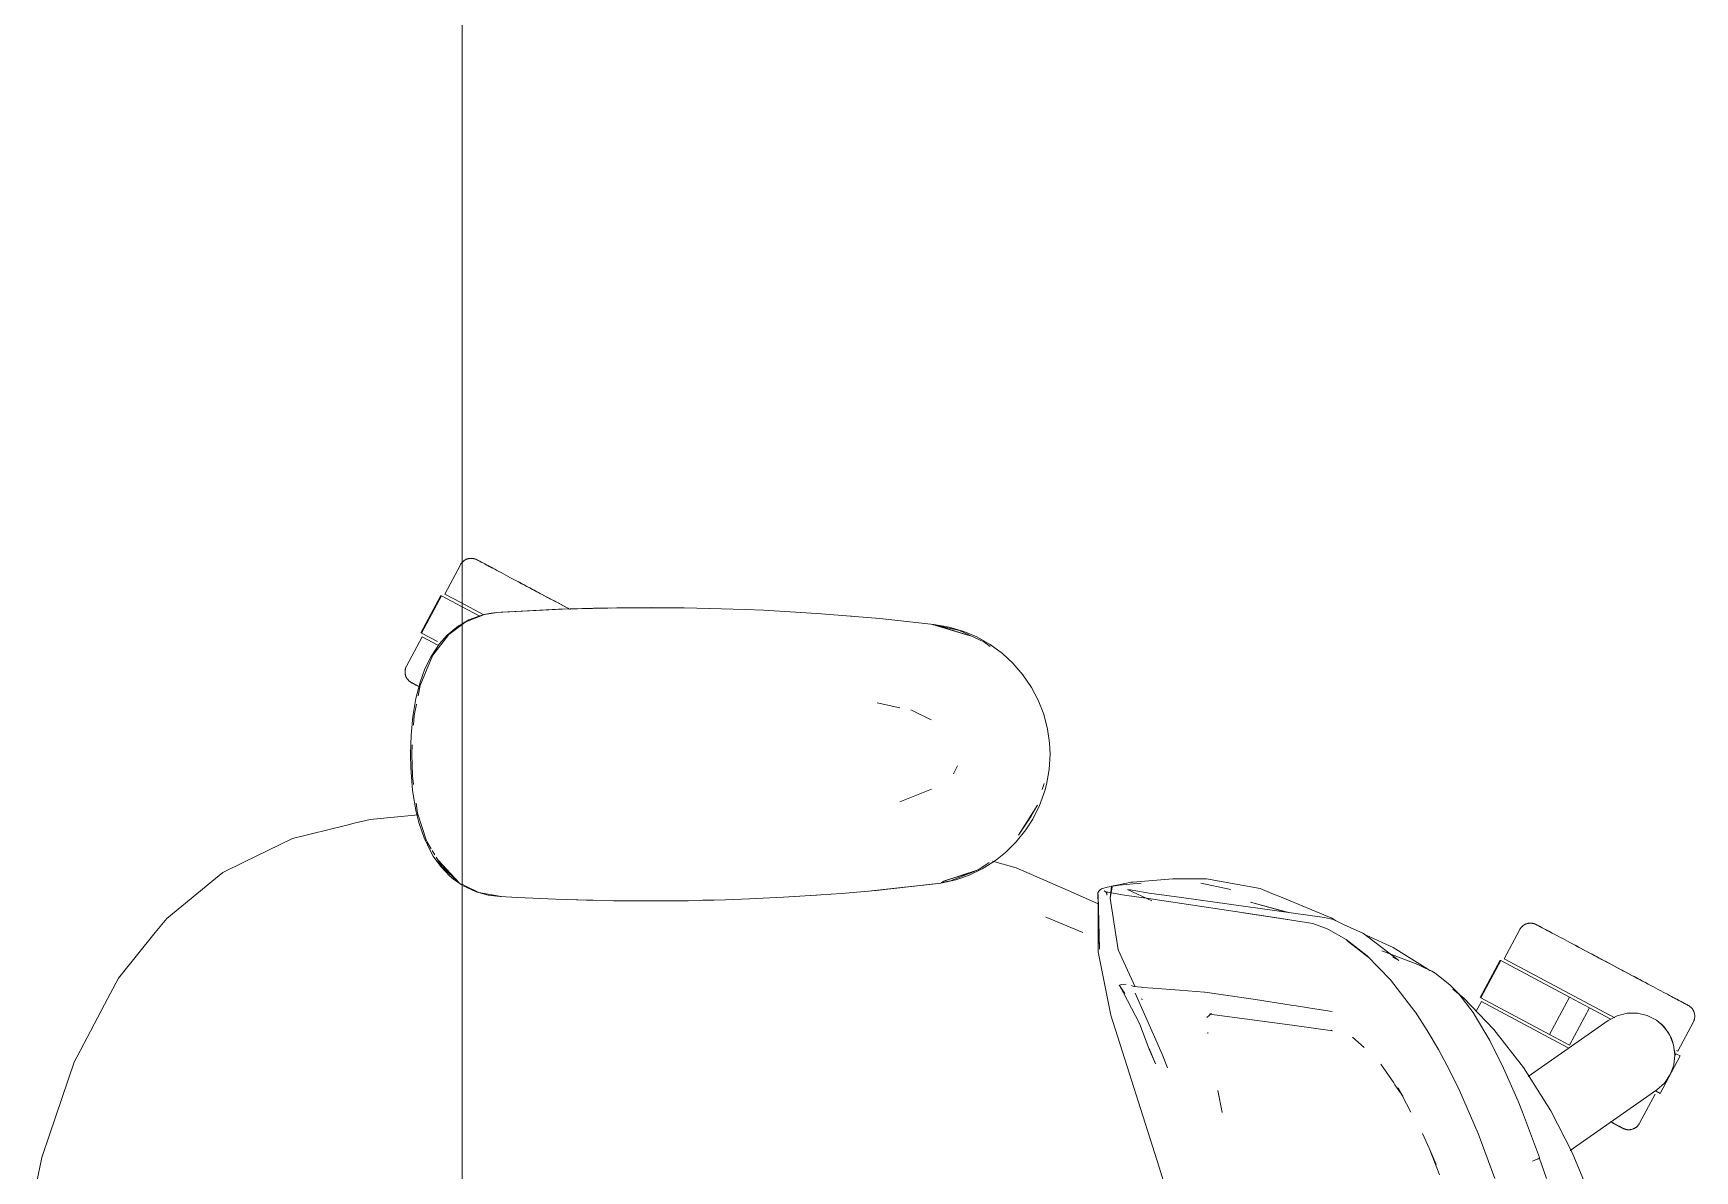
# Model space of a CAD drawing. Header units: millimetres. Extents: x 79795 to 317870, y -36033 to 97293.
# Drawn here: x 187511 to 188060, y 12969 to 13345 of the extents above; entities that cross this region are included whole.
import ezdxf

# ---------------------------------------------------------------- set-up
doc = ezdxf.new("R2010")
doc.units = ezdxf.units.MM
doc.header["$MEASUREMENT"] = 0
doc.layers.add('G-IMPT', color=8, linetype='CONTINUOUS', lineweight=9)
doc.layers.add('I-FURN', color=8, linetype='CONTINUOUS', lineweight=9)

msp = doc.modelspace()

# ---------------------------------------------------------------- linework, layer by layer
at = {"layer": 'G-IMPT'}
for p, q in [((187660.24, 13153.06), (187654.04, 13150.65)), ((187655.07, 13151.32), (187658.71, 13152.71)), ((187660.06, 13153.08), (187658.71, 13152.71)), ((187660.06, 13153.08), (187662.45, 13153.53)), ((187660.24, 13153.06), (187663.77, 13153.6)), ((187664.1, 13153.78), (187662.45, 13153.53)), ((187685.88, 13154.87), (187664.1, 13153.78)), ((187684.68, 13154.83), (187664.1, 13153.78)), ((187664.1, 13153.78), (187665.71, 13153.89)), ((187685.88, 13154.87), (187665.71, 13153.89)), ((187706.07, 13155.33), (187684.68, 13154.83)), ((187696.24, 13155.17), (187684.68, 13154.83)), ((187684.68, 13154.83), (187685.88, 13154.87)), ((187706.07, 13155.33), (187685.88, 13154.87)), ((187696.24, 13155.17), (187715.46, 13155.37)), ((187706.07, 13155.33), (187696.24, 13155.17)), ((187726.26, 13155.29), (187696.24, 13155.17)), ((187704.03, 13155.31), (187701.83, 13155.23)), ((187706.07, 13155.29), (187704.03, 13155.31)), ((187726.26, 13155.29), (187706.07, 13155.33)), ((187726.26, 13155.29), (187715.46, 13155.37)), ((187726.26, 13155.29), (187734.67, 13155.12)), ((187746.43, 13154.73), (187734.67, 13155.12)), ((187741.55, 13154.87), (187739.61, 13154.98)), ((187746.43, 13154.73), (187752.46, 13154.48)), ((187766.6, 13153.67), (187752.46, 13154.48)), ((187771.68, 13153.34), (187766.6, 13153.67)), ((187771.68, 13153.34), (187786.74, 13152.09)), ((187779.87, 13152.69), (187781.54, 13152.52)), ((187651.64, 13149.36), (187647.9, 13146.28)), ((187652.83, 13149.76), (187648.42, 13146.48)), ((187652.83, 13150.04), (187651.64, 13149.36)), ((187655.07, 13151.32), (187652.83, 13150.04)), ((187654.04, 13150.65), (187652.83, 13149.76)), ((187786.74, 13152.09), (187790.87, 13151.75)), ((187790.87, 13151.75), (187808.8, 13149.84)), ((187808.28, 13149.84), (187820.75, 13146.01)), ((187808.28, 13149.84), (187811.6, 13148.92)), ((187808.8, 13149.84), (187813.84, 13148.95)), ((187817.25, 13147.8), (187808.85, 13149.71)), ((187820.75, 13146.01), (187811.6, 13148.92)), ((187818.7, 13147.48), (187813.84, 13148.95)), ((187817.25, 13147.8), (187825.32, 13144.06)), ((187822.94, 13145.67), (187818.7, 13147.48)), ((187642.58, 13139.2), (187645.23, 13143.25)), ((187648.42, 13146.48), (187643.2, 13139.69)), ((187645.23, 13143.25), (187647.9, 13146.28)), ((187822.94, 13145.67), (187827.38, 13143.16)), ((187827.43, 13142.47), (187825.32, 13144.06)), ((187831.47, 13140.16), (187827.38, 13143.16)), ((187642.58, 13139.2), (187640.59, 13135.13)), ((187643.2, 13139.69), (187641.36, 13135.3)), ((187831.47, 13140.16), (187834.9, 13137)), ((187838.23, 13133.16), (187834.9, 13137)), ((187639.01, 13130.79), (187637.58, 13125.31)), ((187639.01, 13130.79), (187640.59, 13135.13)), ((187639.03, 13129.68), (187641.36, 13135.3)), ((187841.06, 13128.99), (187838.23, 13133.16)), ((187636.58, 13119.38), (187637.58, 13125.31)), ((187639.03, 13129.68), (187638.32, 13126.21)), ((187841.06, 13128.99), (187843.25, 13124.83)), ((187636.58, 13119.38), (187636.01, 13113.23)), ((187636.99, 13119.72), (187636.8, 13116.51)), ((187637.76, 13123.47), (187636.99, 13119.72)), ((187790.08, 13123.87), (187797.52, 13122.3)), ((187807.91, 13118.27), (187801.13, 13121.54)), ((187843.25, 13124.83), (187845.08, 13120.12)), ((187846.34, 13115.25), (187845.08, 13120.12)), ((187846.34, 13115.25), (187846.99, 13110.74)), ((187635.83, 13106.89), (187636.01, 13113.23)), ((187636.4, 13110), (187636.21, 13106.89)), ((187847.16, 13106.89), (187846.99, 13110.74)), ((187635.92, 13102.38), (187635.83, 13106.89)), ((187636.44, 13099.73), (187636.21, 13106.89)), ((187816.55, 13103.06), (187815.53, 13100.84)), ((187847.16, 13106.89), (187846.87, 13101.85)), ((187635.92, 13102.38), (187636.5, 13095.07)), ((187636.44, 13099.73), (187636.83, 13096.94)), ((187815.53, 13100.84), (187815.24, 13100.39)), ((187846.87, 13101.85), (187845.99, 13096.9)), ((187637.61, 13088.31), (187636.5, 13095.07)), ((187797.58, 13091.17), (187808.01, 13095.32)), ((187843.71, 13090), (187845.42, 13094.77)), ((187844.62, 13095.21), (187845.24, 13097.24)), ((187845.99, 13096.9), (187845.42, 13094.77)), ((187638.3, 13086.84), (187622.42, 13085.4)), ((187638.59, 13084.38), (187637.61, 13088.31)), ((187637.7, 13090.76), (187638.16, 13087.47)), ((187638.16, 13087.47), (187641.11, 13078.33)), ((187843.06, 13090.1), (187836.74, 13080.15)), ((187843.06, 13090.1), (187840.9, 13086.42)), ((187843.71, 13090), (187841.47, 13085.49)), ((187596.81, 13079.12), (187614.76, 13083.52)), ((187614.76, 13083.52), (187617.13, 13084.1)), ((187622.42, 13085.4), (187617.13, 13084.1)), ((187638.59, 13084.38), (187640.33, 13079.29)), ((187836.01, 13077.97), (187839.2, 13081.94)), ((187840.9, 13086.42), (187836.74, 13080.15)), ((187841.47, 13085.49), (187839.2, 13081.94)), ((187592.45, 13076.97), (187580.98, 13071.33)), ((187592.45, 13076.97), (187596.81, 13079.12)), ((187640.33, 13079.29), (187642.54, 13074.66)), ((187641.19, 13078.07), (187642.66, 13075.62)), ((187836.01, 13077.97), (187832.41, 13074.42)), ((187573.82, 13067.8), (187580.98, 13071.33)), ((187642.54, 13074.66), (187643.34, 13073.28)), ((187642.94, 13075.15), (187643.8, 13073.71)), ((187645.79, 13069.83), (187643.34, 13073.28)), ((187644.27, 13072.93), (187646.16, 13069.77)), ((187644.96, 13071.86), (187646.24, 13070.39)), ((187644.96, 13071.86), (187651.87, 13064.47)), ((187646.38, 13070.24), (187649.45, 13066.7)), ((187823.45, 13068.67), (187827.03, 13071.1)), ((187824.78, 13069.07), (187829.1, 13071.8)), ((187835.94, 13069.35), (187828.12, 13071.61)), ((187832.41, 13074.42), (187829.1, 13071.8)), ((187570.17, 13064.83), (187555.22, 13052.65)), ((187570.17, 13064.83), (187573.82, 13067.8)), ((187648.65, 13066.78), (187645.79, 13069.83)), ((187646.16, 13069.77), (187651.87, 13064.47)), ((187648.65, 13066.78), (187649.97, 13065.65)), ((187651.87, 13064.47), (187649.45, 13066.7)), ((187652.83, 13063.69), (187649.97, 13065.65)), ((187811.1, 13064.27), (187816.06, 13065.43)), ((187811.18, 13064.49), (187814.23, 13065.07)), ((187823.45, 13068.67), (187811.6, 13064.86)), ((187820.75, 13067.77), (187811.6, 13064.86)), ((187814.23, 13065.07), (187822.41, 13068.27)), ((187820.2, 13066.88), (187816.06, 13065.43)), ((187824.78, 13069.07), (187820.2, 13066.88)), ((187823.45, 13068.67), (187820.75, 13067.77)), ((187835.94, 13069.35), (187847.06, 13064.5)), ((187847.06, 13064.5), (187854.89, 13061.08)), ((187869.79, 13063.79), (187874.04, 13064.61)), ((187874.51, 13064.65), (187874.04, 13064.61)), ((187883.83, 13065.45), (187874.51, 13064.65)), ((187883.83, 13065.45), (187887.79, 13065.79)), ((187887.79, 13065.79), (187891.96, 13065.79)), ((187898.92, 13065.77), (187891.96, 13065.79)), ((187898.92, 13065.77), (187916.62, 13062.53)), ((187654.1, 13063.36), (187652.83, 13063.99)), ((187653.19, 13063.44), (187657.52, 13061.46)), ((187654.1, 13063.36), (187658.36, 13061.26)), ((187661.47, 13060.39), (187657.52, 13061.46)), ((187658.36, 13061.26), (187665.71, 13059.89)), ((187665.48, 13059.89), (187661.47, 13060.39)), ((187671.15, 13059.61), (187665.48, 13059.89)), ((187671.15, 13059.61), (187683.71, 13058.99)), ((187687.25, 13058.87), (187683.71, 13058.99)), ((187747.8, 13059.11), (187739.92, 13058.81)), ((187747.8, 13059.11), (187759.11, 13059.65)), ((187767.98, 13060.21), (187759.11, 13059.65)), ((187767.98, 13060.21), (187778.27, 13060.94)), ((187770.02, 13060.34), (187768.12, 13060.25)), ((187770.02, 13060.34), (187771.44, 13060.48)), ((187789.66, 13061.92), (187778.27, 13060.94)), ((187811.1, 13064.27), (187788.15, 13061.82)), ((187788.15, 13061.82), (187808.28, 13063.94)), ((187811.1, 13064.27), (187789.66, 13061.92)), ((187811.1, 13064.27), (187808.28, 13063.94)), ((187854.89, 13061.08), (187863.06, 13057.51)), ((187862.93, 13061.06), (187863.32, 13061.63)), ((187862.93, 13061.06), (187863.12, 13060.2)), ((187863.54, 13042.5), (187862.96, 13060.94)), ((187862.96, 13060.94), (187863.06, 13060.48)), ((187863.54, 13042.5), (187863.06, 13060.48)), ((187863.1, 13041.61), (187863.06, 13060.48)), ((187863.06, 13060.48), (187863.09, 13060.31)), ((187863.12, 13060.2), (187863.09, 13060.31)), ((187863.7, 13062.13), (187863.32, 13061.63)), ((187863.7, 13062.13), (187864.23, 13062.45)), ((187866.1, 13063), (187864.23, 13062.45)), ((187865.59, 13061.41), (187865.08, 13061.8)), ((187866.18, 13061.24), (187865.08, 13061.8)), ((187866.18, 13061.24), (187865.56, 13061.41)), ((187865.56, 13061.41), (187871.83, 13060.3)), ((187865.91, 13060.87), (187865.59, 13061.41)), ((187865.91, 13060.87), (187865.99, 13060.37)), ((187869.37, 13063.54), (187866.1, 13063)), ((187867.7, 13062.94), (187867.01, 13059.36)), ((187869.73, 13042.31), (187867.01, 13059.36)), ((187867.08, 13059.4), (187867.46, 13063.35)), ((187867.7, 13062.94), (187867.08, 13059.4)), ((187869.79, 13063.79), (187867.46, 13063.35)), ((187869.37, 13063.54), (187869.99, 13063.61)), ((187874.68, 13064.13), (187869.99, 13063.61)), ((187879.68, 13059.19), (187871.83, 13060.3)), ((187880.79, 13058.42), (187872.8, 13062.21)), ((187872.8, 13062.21), (187873.66, 13062.07)), ((187873.66, 13062.07), (187878.69, 13061.24)), ((187874.68, 13064.13), (187877.27, 13064.34)), ((187878.69, 13061.24), (187879.98, 13061.02)), ((187910.56, 13054.64), (187879.68, 13059.19)), ((187890.65, 13059.58), (187879.98, 13061.02)), ((187890.65, 13059.58), (187937.86, 13052.91)), ((187897.06, 13064.36), (187906.37, 13062.31)), ((187906.37, 13062.31), (187906.94, 13062.16)), ((187916.62, 13062.53), (187920.48, 13060.93)), ((187923.85, 13059.54), (187920.48, 13060.93)), ((187940.3, 13052.75), (187923.85, 13059.54)), ((187702.92, 13058.49), (187687.25, 13058.87)), ((187690.65, 13058.81), (187693.98, 13058.67)), ((187696.2, 13058.67), (187693.98, 13058.67)), ((187702.92, 13058.49), (187707.43, 13058.44)), ((187707.43, 13058.44), (187722.15, 13058.45)), ((187727.62, 13058.52), (187722.15, 13058.45)), ((187727.62, 13058.52), (187739.92, 13058.81)), ((187734.39, 13058.65), (187732.32, 13058.65)), ((187736.05, 13058.73), (187734.39, 13058.65)), ((187910.56, 13054.64), (187925.75, 13052.31)), ((187911.16, 13054.54), (187926.32, 13052.24)), ((187911.16, 13054.54), (187925.75, 13052.31)), ((187913.44, 13058.03), (187925.33, 13054.68)), ((187913.44, 13058.03), (187926.39, 13054.53)), ((187539.25, 13032.86), (187551.46, 13047.99)), ((187555.22, 13052.65), (187551.46, 13047.99)), ((187845.83, 13053.07), (187846.1, 13052.97)), ((187857.96, 13048.04), (187846.1, 13052.97)), ((187933.99, 13050.94), (187926.32, 13052.24)), ((187938.78, 13049.19), (187933.99, 13050.94)), ((187937.86, 13052.91), (187940.85, 13052.26)), ((187938.78, 13049.19), (187939.21, 13048.98)), ((187945.04, 13045.69), (187939.21, 13048.98)), ((187941.47, 13051.98), (187940.3, 13052.75)), ((187944.22, 13050.69), (187940.85, 13052.26)), ((187950.79, 13047.63), (187944.22, 13050.69)), ((187952.01, 13040.27), (187945.04, 13045.69)), ((187945.27, 13045.36), (187952.22, 13039.97)), ((187945.27, 13045.36), (187948.64, 13042.77)), ((187952.22, 13039.97), (187948.64, 13042.77)), ((187962.45, 13038.71), (187950.79, 13047.63)), ((187960.56, 13043), (187951.93, 13046.98)), ((187972, 13035.88), (187960.56, 13043)), ((187867.29, 13020.66), (187863.1, 13041.61)), ((187869.73, 13042.31), (187875.31, 13030.02)), ((187952.01, 13040.27), (187959.74, 13032.37)), ((187956.79, 13041.95), (187968.7, 13037.44)), ((187962.45, 13038.71), (187960.49, 13039.83)), ((187970.92, 13036.36), (187968.7, 13037.44)), ((187539.25, 13032.86), (187536.54, 13027.73)), ((187959.74, 13032.37), (187967.76, 13021.93)), ((187973.36, 13035.19), (187970.92, 13036.36)), ((187972, 13035.88), (187972.77, 13035.38)), ((187973.36, 13035.19), (187974.5, 13034.57)), ((187974.5, 13034.57), (187979.36, 13030.71)), ((187535.81, 13026.35), (187525.52, 13006.84)), ((187535.81, 13026.35), (187536.54, 13027.73)), ((187870.09, 13030.5), (187870.06, 13030.34)), ((187870.12, 13030.63), (187870.09, 13030.5)), ((187870.09, 13030.5), (187871.93, 13027.8)), ((187870.09, 13030.5), (187871.44, 13028.05)), ((187870.81, 13030.78), (187870.12, 13030.63)), ((187872.33, 13030.95), (187870.81, 13030.78)), ((187876.72, 13017.94), (187871.44, 13028.05)), ((187874.07, 13030.47), (187874.84, 13030.19)), ((187874.91, 13030.17), (187874.84, 13030.19)), ((187877.37, 13029.89), (187874.91, 13030.17)), ((187884.27, 13007.83), (187875.35, 13027.99)), ((187877.72, 13025.82), (187877.29, 13026.09)), ((187877.37, 13029.89), (187877.74, 13029.84)), ((187881.15, 13029.59), (187877.74, 13029.84)), ((187881.15, 13029.59), (187889.99, 13028.96)), ((187898.23, 13028.34), (187889.99, 13028.96)), ((187898.31, 13028.33), (187898.23, 13028.34)), ((187898.31, 13028.33), (187913.53, 13026.12)), ((187913.53, 13026.12), (187915.08, 13025.87)), ((187982.26, 13027.69), (187979.36, 13030.71)), ((187980.25, 13029.27), (187983.93, 13026.27)), ((187982.26, 13027.69), (187986.97, 13021.56)), ((187983.93, 13026.27), (187993.88, 13015.97)), ((187883.28, 12970.42), (187867.29, 13020.66)), ((187898.97, 13019.95), (187900.54, 13021.19)), ((187899.83, 13021.07), (187900.09, 13021.11)), ((187927.16, 13017.33), (187899.83, 13021.07)), ((187900.32, 13021.15), (187900.09, 13021.11)), ((187915.08, 13025.87), (187926.85, 13024.01)), ((187928.51, 13023.74), (187926.85, 13024.01)), ((187935.35, 13022.68), (187928.51, 13023.74)), ((187935.35, 13022.68), (187940.42, 13021.94)), ((187967.76, 13021.93), (187967.93, 13021.68)), ((187971.81, 13015.58), (187967.93, 13021.68)), ((187986.97, 13021.56), (187987.83, 13020.27)), ((187876.72, 13017.94), (187879.97, 13009.47)), ((187927.16, 13017.33), (187940.52, 13015.55)), ((187940.52, 13015.55), (187940.04, 13015.69)), ((187971.81, 13015.58), (187975.58, 13009.35)), ((187992.57, 13012.27), (187987.83, 13020.27)), ((188003.69, 13003.37), (187993.88, 13015.97)), ((187881.99, 13004.57), (187879.97, 13009.68)), ((187879.97, 13009.68), (187881.37, 13006.14)), ((187899.33, 13015), (187899.37, 13014.65)), ((187951.01, 13010.05), (187947.11, 13013.39)), ((187996.87, 13003.66), (187992.57, 13012.27)), ((187997.09, 13003.22), (187992.57, 13012.27)), ((187992.57, 13012.27), (187992.87, 13011.67)), ((187997.09, 13003.22), (187992.87, 13011.67)), ((187516.49, 12981.1), (187524.64, 13005.18)), ((187525.52, 13006.84), (187524.64, 13005.18)), ((187879.97, 13009.47), (187881.99, 13004.57)), ((187886.01, 13003.25), (187884.27, 13007.83)), ((187957.29, 13003.42), (187956.54, 13004.52)), ((187979.15, 13002.56), (187975.58, 13009.35)), ((187960.78, 12998.28), (187957.29, 13003.42)), ((187979.15, 13002.56), (187982.54, 12995.83)), ((187996.87, 13003.66), (187997.09, 13003.22)), ((187997.09, 13003.22), (188001.87, 12992.26)), ((188003.69, 13003.37), (188012.66, 12989.08)), ((187904.01, 12988.53), (187902.59, 12995.78)), ((187961.18, 12997.71), (187960.78, 12998.28)), ((187963.73, 12993.95), (187961.18, 12997.71)), ((187963.73, 12993.95), (187962.23, 12996.72)), ((187966.42, 12988.62), (187962.23, 12996.72)), ((187988.72, 12981.61), (187982.54, 12995.83)), ((188001.87, 12992.26), (188003.35, 12988.58)), ((188003.35, 12988.58), (188008.92, 12973.62)), ((188012.66, 12989.08), (188019.76, 12975.3)), ((187516.49, 12981.1), (187513.98, 12973.66)), ((187970.29, 12981.58), (187972.48, 12976.73)), ((187972.48, 12976.73), (187974.79, 12971.28)), ((187972.48, 12976.73), (187975.21, 12969.65)), ((187988.72, 12981.61), (187994.18, 12966.73)), ((187511.11, 12959.84), (187513.98, 12973.66)), ((188007.65, 12972.83), (188006.59, 12972.41)), ((188006.59, 12972.41), (188007.19, 12972.63)), ((188007.65, 12972.83), (188007.19, 12972.63)), ((188007.65, 12972.83), (188008.48, 12973.22)), ((188007.65, 12972.83), (188008.3, 12973.11)), ((188008.3, 12973.11), (188008.48, 12973.22)), ((188008.88, 12973.48), (188008.48, 12973.22)), ((188008.48, 12973.22), (188008.87, 12973.44)), ((188008.88, 12973.48), (188008.87, 12973.44)), ((188008.92, 12973.62), (188008.88, 12973.48)), ((188008.88, 12973.48), (188008.88, 12973.62)), ((188008.88, 12973.62), (188011.29, 12966.68)), ((188027.27, 12957.33), (188019.76, 12975.3)), ((187883.28, 12970.42), (187892.47, 12940.44)), ((187975.87, 12967.92), (187975.21, 12969.65))]:
    msp.add_line(p, q, dxfattribs=at)
at = {"layer": 'I-FURN'}
for p, q in [((187652.83, 12069.09), (187652.83, 13469.09)), ((187652.83, 13469.09), (187652.83, 12069.09)), ((187652.27, 13169.52), (187647.12, 13159.84)), ((187652.27, 13169.52), (187652.35, 13169.66)), ((187652.35, 13169.66), (187652.43, 13169.8)), ((187652.43, 13169.8), (187652.52, 13169.93)), ((187652.52, 13169.93), (187652.62, 13170.06)), ((187652.62, 13170.06), (187652.72, 13170.19)), ((187652.72, 13170.19), (187652.82, 13170.31)), ((187652.82, 13170.31), (187652.93, 13170.43)), ((187652.93, 13170.43), (187653.05, 13170.55)), ((187653.05, 13170.55), (187653.16, 13170.65)), ((187653.16, 13170.65), (187653.29, 13170.76)), ((187653.29, 13170.76), (187653.42, 13170.86)), ((187653.42, 13170.86), (187653.55, 13170.95)), ((187653.55, 13170.95), (187653.68, 13171.04)), ((187653.68, 13171.04), (187653.82, 13171.12)), ((187653.82, 13171.12), (187653.96, 13171.2)), ((187653.96, 13171.2), (187654.1, 13171.27)), ((187654.1, 13171.27), (187654.25, 13171.34)), ((187654.25, 13171.34), (187654.4, 13171.4)), ((187654.4, 13171.4), (187654.55, 13171.45)), ((187654.55, 13171.45), (187654.71, 13171.5)), ((187654.71, 13171.5), (187654.86, 13171.54)), ((187654.86, 13171.54), (187655.02, 13171.58)), ((187655.02, 13171.58), (187655.18, 13171.61)), ((187655.18, 13171.61), (187655.34, 13171.63)), ((187655.34, 13171.63), (187655.5, 13171.65)), ((187655.5, 13171.65), (187655.66, 13171.66)), ((187655.66, 13171.66), (187655.82, 13171.66)), ((187655.82, 13171.66), (187655.98, 13171.66)), ((187655.98, 13171.66), (187656.14, 13171.65)), ((187656.14, 13171.65), (187656.3, 13171.63)), ((187656.3, 13171.63), (187656.46, 13171.61)), ((187656.46, 13171.61), (187656.62, 13171.58)), ((187656.62, 13171.58), (187656.78, 13171.55)), ((187656.78, 13171.55), (187656.93, 13171.51)), ((187656.93, 13171.51), (187657.09, 13171.46)), ((187657.09, 13171.46), (187657.24, 13171.4)), ((187657.24, 13171.4), (187657.39, 13171.35)), ((187657.39, 13171.35), (187657.54, 13171.28)), ((187657.54, 13171.28), (187657.68, 13171.21)), ((187657.68, 13171.21), (187657.72, 13171.19)), ((187657.72, 13171.19), (187657.74, 13171.18)), ((187657.73, 13171.19), (187657.72, 13171.19)), ((187657.77, 13171.16), (187657.73, 13171.19)), ((187657.74, 13171.18), (187657.8, 13171.15)), ((187657.85, 13171.12), (187657.77, 13171.16)), ((187657.8, 13171.15), (187657.9, 13171.09)), ((187657.97, 13171.05), (187657.85, 13171.12)), ((187657.9, 13171.09), (187658.04, 13171.02)), ((187658.13, 13170.97), (187657.97, 13171.05)), ((187658.04, 13171.02), (187658.22, 13170.92)), ((187658.34, 13170.86), (187658.13, 13170.97)), ((187658.22, 13170.92), (187658.44, 13170.81)), ((187658.58, 13170.73), (187658.34, 13170.86)), ((187658.44, 13170.81), (187658.7, 13170.67)), ((187658.86, 13170.59), (187658.58, 13170.73)), ((187658.7, 13170.67), (187659, 13170.51)), ((187659.17, 13170.42), (187658.86, 13170.59)), ((187659, 13170.51), (187659.33, 13170.33)), ((187659.53, 13170.23), (187659.17, 13170.42)), ((187659.33, 13170.33), (187659.71, 13170.13)), ((187659.92, 13170.02), (187659.53, 13170.23)), ((187659.71, 13170.13), (187660.12, 13169.92)), ((187660.35, 13169.79), (187659.92, 13170.02)), ((187660.12, 13169.92), (187660.56, 13169.68)), ((187660.82, 13169.54), (187660.35, 13169.79)), ((187660.56, 13169.68), (187661.04, 13169.42)), ((187661.32, 13169.28), (187660.82, 13169.54)), ((187661.04, 13169.42), (187661.56, 13169.15)), ((187661.85, 13168.99), (187661.32, 13169.28)), ((187661.56, 13169.15), (187662.11, 13168.85)), ((187662.42, 13168.69), (187661.85, 13168.99)), ((187662.11, 13168.85), (187662.7, 13168.54)), ((187663.02, 13168.37), (187662.42, 13168.69)), ((187663.66, 13168.03), (187663.02, 13168.37)), ((187664.32, 13167.68), (187663.66, 13168.03)), ((187665.02, 13167.31), (187664.32, 13167.68)), ((187665.74, 13166.93), (187665.02, 13167.31)), ((187666.49, 13166.53), (187665.74, 13166.93)), ((187667.26, 13166.11), (187666.49, 13166.53)), ((187668.06, 13165.69), (187667.26, 13166.11)), ((187668.89, 13165.25), (187668.06, 13165.69)), ((187668.44, 13165.49), (187669.28, 13165.04)), ((187669.74, 13164.8), (187668.89, 13165.25)), ((187669.28, 13165.04), (187670.13, 13164.59)), ((187670.6, 13164.34), (187669.74, 13164.8)), ((187670.13, 13164.59), (187671.01, 13164.12)), ((187671.49, 13163.87), (187670.6, 13164.34)), ((187671.01, 13164.12), (187671.91, 13163.65)), ((187672.4, 13163.38), (187671.49, 13163.87)), ((187671.91, 13163.65), (187672.82, 13163.16)), ((187673.32, 13162.89), (187672.4, 13163.38)), ((187645.83, 13159.39), (187639.25, 13147.03)), ((187639.42, 13146.94), (187646, 13159.3)), ((187646, 13159.3), (187652.69, 13155.74)), ((187652.41, 13157.03), (187647.12, 13159.84)), ((187672.82, 13163.16), (187673.75, 13162.67)), ((187674.26, 13162.4), (187673.32, 13162.89)), ((187673.75, 13162.67), (187674.69, 13162.16)), ((187675.21, 13161.89), (187674.26, 13162.4)), ((187674.69, 13162.16), (187675.65, 13161.65)), ((187676.17, 13161.38), (187675.21, 13161.89)), ((187675.65, 13161.65), (187676.62, 13161.14)), ((187677.15, 13160.86), (187676.17, 13161.38)), ((187676.62, 13161.14), (187677.6, 13160.62)), ((187678.13, 13160.34), (187677.15, 13160.86)), ((187677.6, 13160.62), (187678.59, 13160.09)), ((187679.12, 13159.81), (187678.13, 13160.34)), ((187678.59, 13160.09), (187679.58, 13159.57)), ((187680.12, 13159.28), (187679.12, 13159.81)), ((187679.58, 13159.57), (187680.58, 13159.03)), ((187681.12, 13158.75), (187680.12, 13159.28)), ((187680.58, 13159.03), (187681.58, 13158.5)), ((187682.12, 13158.21), (187681.12, 13158.75)), ((187681.58, 13158.5), (187682.59, 13157.97)), ((187683.13, 13157.68), (187682.12, 13158.21)), ((187682.59, 13157.97), (187683.59, 13157.43)), ((187659.79, 13153.1), (187652.41, 13157.03)), ((187652.69, 13155.74), (187658.5, 13152.65)), ((187684.13, 13157.14), (187683.13, 13157.68)), ((187683.59, 13157.43), (187684.6, 13156.9)), ((187685.14, 13156.61), (187684.13, 13157.14)), ((187684.6, 13156.9), (187685.6, 13156.37)), ((187686.14, 13156.08), (187685.14, 13156.61)), ((187685.6, 13156.37), (187686.59, 13155.84)), ((187687.13, 13155.55), (187686.14, 13156.08)), ((187686.59, 13155.84), (187687.59, 13155.31)), ((187688.12, 13155.03), (187687.13, 13155.55)), ((187687.59, 13155.31), (187688.57, 13154.79)), ((187644.72, 13144.13), (187639.42, 13146.94)), ((187639.61, 13145.71), (187634.46, 13136.02)), ((187644.8, 13142.95), (187639.61, 13145.71)), ((187634.37, 13135.84), (187634.44, 13135.98)), ((187634.44, 13135.98), (187634.46, 13136.02)), ((187633.99, 13134.28), (187634, 13134.44)), ((187633.99, 13134.12), (187633.99, 13134.28)), ((187633.99, 13133.96), (187633.99, 13134.12)), ((187634, 13133.8), (187633.99, 13133.96)), ((187634, 13134.44), (187634.01, 13134.61)), ((187634.02, 13133.64), (187634, 13133.8)), ((187634.01, 13134.61), (187634.04, 13134.77)), ((187634.04, 13133.48), (187634.02, 13133.64)), ((187634.04, 13134.77), (187634.07, 13134.92)), ((187634.07, 13133.32), (187634.04, 13133.48)), ((187634.07, 13134.92), (187634.1, 13135.08)), ((187634.1, 13133.17), (187634.07, 13133.32)), ((187634.1, 13135.08), (187634.14, 13135.24)), ((187634.15, 13133.01), (187634.1, 13133.17)), ((187634.14, 13135.24), (187634.19, 13135.39)), ((187634.19, 13132.86), (187634.15, 13133.01)), ((187634.19, 13135.39), (187634.24, 13135.54)), ((187634.25, 13132.7), (187634.19, 13132.86)), ((187634.24, 13135.54), (187634.3, 13135.69)), ((187634.31, 13132.55), (187634.25, 13132.7)), ((187634.3, 13135.69), (187634.37, 13135.84)), ((187634.37, 13132.41), (187634.31, 13132.55)), ((187634.45, 13132.26), (187634.37, 13132.41)), ((187634.52, 13132.12), (187634.45, 13132.26)), ((187634.61, 13131.98), (187634.52, 13132.12)), ((187634.7, 13131.85), (187634.61, 13131.98)), ((187634.79, 13131.72), (187634.7, 13131.85)), ((187634.89, 13131.59), (187634.79, 13131.72)), ((187634.99, 13131.47), (187634.89, 13131.59)), ((187635.1, 13131.35), (187634.99, 13131.47)), ((187635.22, 13131.23), (187635.1, 13131.35)), ((187635.33, 13131.12), (187635.22, 13131.23)), ((187635.46, 13131.02), (187635.33, 13131.12)), ((187635.58, 13130.92), (187635.46, 13131.02)), ((187635.71, 13130.82), (187635.58, 13130.92)), ((187635.85, 13130.74), (187635.71, 13130.82)), ((187635.98, 13130.65), (187635.85, 13130.74)), ((187636.13, 13130.57), (187635.98, 13130.65)), ((187636.17, 13130.55), (187636.13, 13130.57)), ((187636.13, 13130.57), (187636.13, 13130.57)), ((187636.13, 13130.57), (187636.15, 13130.56)), ((187636.15, 13130.56), (187636.21, 13130.53)), ((187636.25, 13130.5), (187636.17, 13130.55)), ((187636.21, 13130.53), (187636.31, 13130.48)), ((187636.38, 13130.44), (187636.25, 13130.5)), ((187636.31, 13130.48), (187636.45, 13130.4)), ((187636.54, 13130.35), (187636.38, 13130.44)), ((187636.45, 13130.4), (187636.63, 13130.31)), ((187636.74, 13130.25), (187636.54, 13130.35)), ((187636.63, 13130.31), (187636.85, 13130.19)), ((187636.98, 13130.12), (187636.74, 13130.25)), ((187636.85, 13130.19), (187637.1, 13130.05)), ((187637.26, 13129.97), (187636.98, 13130.12)), ((187637.1, 13130.05), (187637.4, 13129.89)), ((187637.58, 13129.8), (187637.26, 13129.97)), ((187637.4, 13129.89), (187637.74, 13129.72)), ((187637.93, 13129.61), (187637.58, 13129.8)), ((187637.74, 13129.72), (187638.11, 13129.52)), ((187638.33, 13129.4), (187637.93, 13129.61)), ((187638.11, 13129.52), (187638.52, 13129.3)), ((187638.76, 13129.17), (187638.33, 13129.4)), ((188002.4, 13048.96), (187997.25, 13039.28)), ((188002.4, 13048.96), (188002.48, 13049.1)), ((188002.48, 13049.1), (188002.56, 13049.24)), ((188002.56, 13049.24), (188002.65, 13049.37)), ((188002.65, 13049.37), (188002.75, 13049.51)), ((188002.75, 13049.51), (188002.85, 13049.63)), ((188002.85, 13049.63), (188002.95, 13049.75)), ((188002.95, 13049.75), (188003.06, 13049.87)), ((188003.06, 13049.87), (188003.18, 13049.99)), ((188003.18, 13049.99), (188003.29, 13050.09)), ((188003.29, 13050.09), (188003.42, 13050.2)), ((188003.42, 13050.2), (188003.55, 13050.3)), ((188003.55, 13050.3), (188003.68, 13050.39)), ((188003.68, 13050.39), (188003.81, 13050.48)), ((188003.81, 13050.48), (188003.95, 13050.56)), ((188003.95, 13050.56), (188004.09, 13050.64)), ((188004.09, 13050.64), (188004.23, 13050.71)), ((188004.23, 13050.71), (188004.38, 13050.78)), ((188004.38, 13050.78), (188004.53, 13050.84)), ((188004.53, 13050.84), (188004.68, 13050.89)), ((188004.68, 13050.89), (188004.84, 13050.94)), ((188004.84, 13050.94), (188004.99, 13050.98)), ((188004.99, 13050.98), (188005.15, 13051.02)), ((188005.15, 13051.02), (188005.31, 13051.05)), ((188005.31, 13051.05), (188005.47, 13051.07)), ((188005.47, 13051.07), (188005.63, 13051.09)), ((188005.63, 13051.09), (188005.79, 13051.1)), ((188005.79, 13051.1), (188005.95, 13051.1)), ((188005.95, 13051.1), (188006.11, 13051.1)), ((188006.11, 13051.1), (188006.27, 13051.09)), ((188006.27, 13051.09), (188006.43, 13051.07)), ((188006.43, 13051.07), (188006.59, 13051.05)), ((188006.59, 13051.05), (188006.75, 13051.02)), ((188006.75, 13051.02), (188006.91, 13050.99)), ((188006.91, 13050.99), (188007.06, 13050.95)), ((188007.06, 13050.95), (188007.22, 13050.9)), ((188007.22, 13050.9), (188007.37, 13050.85)), ((188007.37, 13050.85), (188007.52, 13050.79)), ((188007.52, 13050.79), (188007.67, 13050.72)), ((188007.67, 13050.72), (188007.81, 13050.65)), ((188007.81, 13050.65), (188007.85, 13050.63)), ((188007.85, 13050.63), (188007.87, 13050.62)), ((188007.86, 13050.63), (188007.85, 13050.63)), ((188007.9, 13050.6), (188007.86, 13050.63)), ((188007.87, 13050.62), (188007.93, 13050.59)), ((188007.98, 13050.56), (188007.9, 13050.6)), ((188007.93, 13050.59), (188008.03, 13050.53)), ((188008.1, 13050.5), (188007.98, 13050.56)), ((188008.03, 13050.53), (188008.17, 13050.46)), ((188008.26, 13050.41), (188008.1, 13050.5)), ((188008.17, 13050.46), (188008.35, 13050.36)), ((188008.47, 13050.3), (188008.26, 13050.41)), ((188008.35, 13050.36), (188008.57, 13050.25)), ((188008.71, 13050.17), (188008.47, 13050.3)), ((188008.57, 13050.25), (188008.83, 13050.11)), ((188008.99, 13050.03), (188008.71, 13050.17)), ((188008.83, 13050.11), (188009.13, 13049.95)), ((188009.3, 13049.86), (188008.99, 13050.03)), ((188009.13, 13049.95), (188009.46, 13049.77)), ((188009.66, 13049.67), (188009.3, 13049.86)), ((188009.46, 13049.77), (188009.84, 13049.57)), ((188010.05, 13049.46), (188009.66, 13049.67)), ((188009.84, 13049.57), (188010.25, 13049.36)), ((188010.48, 13049.23), (188010.05, 13049.46)), ((188010.25, 13049.36), (188010.69, 13049.12)), ((188010.95, 13048.98), (188010.48, 13049.23)), ((188010.69, 13049.12), (188011.17, 13048.86)), ((188011.45, 13048.72), (188010.95, 13048.98)), ((188011.17, 13048.86), (188011.69, 13048.59)), ((188011.98, 13048.43), (188011.45, 13048.72)), ((188011.69, 13048.59), (188012.24, 13048.29)), ((188012.55, 13048.13), (188011.98, 13048.43)), ((188012.24, 13048.29), (188012.83, 13047.98)), ((188013.15, 13047.81), (188012.55, 13048.13)), ((188013.79, 13047.47), (188013.15, 13047.81)), ((188014.45, 13047.12), (188013.79, 13047.47)), ((188015.15, 13046.75), (188014.45, 13047.12)), ((188015.87, 13046.37), (188015.15, 13046.75)), ((188016.62, 13045.97), (188015.87, 13046.37)), ((188017.39, 13045.55), (188016.62, 13045.97)), ((188018.19, 13045.13), (188017.39, 13045.55)), ((188019.02, 13044.69), (188018.19, 13045.13)), ((188018.57, 13044.93), (188019.41, 13044.48)), ((188019.87, 13044.24), (188019.02, 13044.69)), ((188019.41, 13044.48), (188020.26, 13044.03)), ((188020.73, 13043.78), (188019.87, 13044.24)), ((188020.26, 13044.03), (188021.14, 13043.56)), ((188021.62, 13043.31), (188020.73, 13043.78)), ((188021.14, 13043.56), (188022.04, 13043.09)), ((188022.53, 13042.83), (188021.62, 13043.31)), ((188022.04, 13043.09), (188022.95, 13042.6)), ((188023.45, 13042.33), (188022.53, 13042.83)), ((188022.95, 13042.6), (188023.88, 13042.11)), ((187995.96, 13038.83), (187989.38, 13026.47)), ((187989.55, 13026.38), (187996.13, 13038.74)), ((187996.13, 13038.74), (188018.84, 13026.67)), ((188033.86, 13019.81), (187997.25, 13039.28)), ((188024.39, 13041.84), (188023.45, 13042.33)), ((188023.88, 13042.11), (188024.82, 13041.6)), ((188025.34, 13041.33), (188024.39, 13041.84)), ((188024.82, 13041.6), (188025.78, 13041.1)), ((188026.3, 13040.82), (188025.34, 13041.33)), ((188025.78, 13041.1), (188026.75, 13040.58)), ((188027.28, 13040.3), (188026.3, 13040.82)), ((188026.75, 13040.58), (188027.73, 13040.06)), ((188028.26, 13039.78), (188027.28, 13040.3)), ((188027.73, 13040.06), (188028.72, 13039.53)), ((188029.25, 13039.25), (188028.26, 13039.78)), ((188028.72, 13039.53), (188029.71, 13039.01)), ((188030.25, 13038.72), (188029.25, 13039.25)), ((188029.71, 13039.01), (188030.71, 13038.48)), ((188031.25, 13038.19), (188030.25, 13038.72)), ((188030.71, 13038.48), (188031.71, 13037.94)), ((188032.25, 13037.65), (188031.25, 13038.19)), ((188031.71, 13037.94), (188032.72, 13037.41)), ((188033.26, 13037.12), (188032.25, 13037.65)), ((188032.72, 13037.41), (188033.72, 13036.87)), ((188034.26, 13036.58), (188033.26, 13037.12)), ((188033.72, 13036.87), (188034.73, 13036.34)), ((188035.27, 13036.05), (188034.26, 13036.58)), ((188034.73, 13036.34), (188035.73, 13035.81)), ((188036.27, 13035.52), (188035.27, 13036.05)), ((188035.73, 13035.81), (188036.72, 13035.28)), ((188037.26, 13034.99), (188036.27, 13035.52)), ((188036.72, 13035.28), (188037.72, 13034.75)), ((188038.25, 13034.47), (188037.26, 13034.99)), ((188037.72, 13034.75), (188038.7, 13034.23)), ((188039.23, 13033.95), (188038.25, 13034.47)), ((188038.7, 13034.23), (188039.67, 13033.71)), ((188040.2, 13033.43), (188039.23, 13033.95)), ((188039.67, 13033.71), (188040.64, 13033.2)), ((188041.15, 13032.92), (188040.2, 13033.43)), ((188040.64, 13033.2), (188041.59, 13032.69)), ((188042.1, 13032.42), (188041.15, 13032.92)), ((188041.59, 13032.69), (188042.53, 13032.19)), ((188043.03, 13031.93), (188042.1, 13032.42)), ((188042.53, 13032.19), (188043.45, 13031.7)), ((188043.94, 13031.44), (188043.03, 13031.93)), ((188043.45, 13031.7), (188044.35, 13031.22)), ((188012.26, 13014.31), (187989.55, 13026.38)), ((188012.26, 13014.31), (188018.84, 13026.67)), ((188018.84, 13026.67), (188025.48, 13023.14)), ((188044.84, 13030.96), (188043.94, 13031.44)), ((188045.71, 13030.5), (188044.84, 13030.96)), ((188046.57, 13030.04), (188045.71, 13030.5)), ((188047.4, 13029.6), (188046.57, 13030.04)), ((188048.22, 13029.17), (188047.4, 13029.6)), ((188049, 13028.75), (188048.22, 13029.17)), ((188049.77, 13028.34), (188049, 13028.75)), ((188050.5, 13027.95), (188049.77, 13028.34)), ((188051.21, 13027.58), (188050.5, 13027.95)), ((188051.89, 13027.21), (188051.21, 13027.58)), ((188052.53, 13026.87), (188051.89, 13027.21)), ((188053.15, 13026.54), (188052.53, 13026.87)), ((188053.73, 13026.23), (188053.15, 13026.54)), ((188053.42, 13026.4), (188053.99, 13026.1)), ((188054.29, 13025.94), (188053.73, 13026.23)), ((188053.99, 13026.1), (188054.53, 13025.81)), ((187989.74, 13025.15), (187988.06, 13021.99)), ((188018.43, 13009.89), (187989.74, 13025.15)), ((188018.9, 13010.77), (188025.48, 13023.14)), ((188025.48, 13023.14), (188032.54, 13019.38)), ((188034.65, 13020.51), (188037.92, 13021.34)), ((188037.92, 13021.34), (188041.29, 13021.36)), ((188041.29, 13021.36), (188044.57, 13020.58)), ((188044.57, 13020.58), (188047.57, 13019.03)), ((188054.8, 13025.66), (188054.29, 13025.94)), ((188054.53, 13025.81), (188055.03, 13025.54)), ((188055.28, 13025.41), (188054.8, 13025.66)), ((188055.03, 13025.54), (188055.49, 13025.3)), ((188055.73, 13025.17), (188055.28, 13025.41)), ((188055.49, 13025.3), (188055.92, 13025.07)), ((188056.14, 13024.95), (188055.73, 13025.17)), ((188055.92, 13025.07), (188056.32, 13024.86)), ((188056.51, 13024.75), (188056.14, 13024.95)), ((188056.32, 13024.86), (188056.67, 13024.67)), ((188056.85, 13024.58), (188056.51, 13024.75)), ((188056.67, 13024.67), (188056.99, 13024.5)), ((188057.15, 13024.42), (188056.85, 13024.58)), ((188056.99, 13024.5), (188057.27, 13024.35)), ((188057.4, 13024.28), (188057.15, 13024.42)), ((188057.27, 13024.35), (188057.51, 13024.22)), ((188057.62, 13024.16), (188057.4, 13024.28)), ((188057.51, 13024.22), (188057.71, 13024.12)), ((188057.8, 13024.07), (188057.62, 13024.16)), ((188057.71, 13024.12), (188057.87, 13024.03)), ((188057.94, 13023.99), (188057.8, 13024.07)), ((188057.87, 13024.03), (188058, 13023.97)), ((188058.04, 13023.94), (188057.94, 13023.99)), ((188058, 13023.97), (188058.08, 13023.92)), ((188058.11, 13023.91), (188058.04, 13023.94)), ((188058.08, 13023.92), (188058.12, 13023.9)), ((188058.13, 13023.9), (188058.11, 13023.91)), ((188058.12, 13023.9), (188058.13, 13023.9)), ((188058.13, 13023.9), (188058.27, 13023.82)), ((188058.27, 13023.82), (188058.4, 13023.73)), ((188058.4, 13023.73), (188058.54, 13023.65)), ((188058.54, 13023.65), (188058.67, 13023.55)), ((188058.67, 13023.55), (188058.79, 13023.45)), ((188058.79, 13023.45), (188058.92, 13023.35)), ((188058.92, 13023.35), (188059.04, 13023.24)), ((188059.04, 13023.24), (188059.15, 13023.12)), ((188059.15, 13023.12), (188059.26, 13023)), ((188059.26, 13023), (188059.36, 13022.88)), ((188059.36, 13022.88), (188059.46, 13022.75)), ((188059.46, 13022.75), (188059.55, 13022.62)), ((188059.55, 13022.62), (188059.64, 13022.49)), ((188059.64, 13022.49), (188059.73, 13022.35)), ((188059.73, 13022.35), (188059.8, 13022.21)), ((188059.8, 13022.21), (188059.88, 13022.06)), ((188059.88, 13022.06), (188059.94, 13021.92)), ((188059.94, 13021.92), (188060, 13021.77)), ((188060, 13021.77), (188060.06, 13021.61)), ((188060.06, 13021.61), (188060.1, 13021.46)), ((188060.1, 13021.46), (188060.15, 13021.31)), ((188060.15, 13021.31), (188060.18, 13021.15)), ((188060.18, 13021.15), (188060.21, 13020.99)), ((188060.21, 13020.99), (188060.23, 13020.83)), ((188060.23, 13020.83), (188060.25, 13020.67)), ((188060.25, 13020.67), (188060.26, 13020.51)), ((188005.24, 13000.41), (188031.67, 13018.92)), ((188031.67, 13018.92), (188034.65, 13020.51)), ((188047.57, 13019.03), (188050.11, 13016.81)), ((188049.27, 13017.67), (188047.85, 13018.82)), ((188051.56, 13014.89), (188049.27, 13017.67)), ((188050.11, 13016.81), (188052.04, 13014.04)), ((188054.64, 13008.76), (188059.79, 13018.45)), ((188059.81, 13018.49), (188059.79, 13018.45)), ((188059.88, 13018.63), (188059.81, 13018.49)), ((188059.95, 13018.78), (188059.88, 13018.63)), ((188060.01, 13018.93), (188059.95, 13018.78)), ((188060.06, 13019.08), (188060.01, 13018.93)), ((188060.11, 13019.23), (188060.06, 13019.08)), ((188060.15, 13019.39), (188060.11, 13019.23)), ((188060.18, 13019.55), (188060.15, 13019.39)), ((188060.21, 13019.71), (188060.18, 13019.55)), ((188060.24, 13019.86), (188060.21, 13019.71)), ((188060.25, 13020.03), (188060.24, 13019.86)), ((188060.26, 13020.19), (188060.25, 13020.03)), ((188060.26, 13020.51), (188060.26, 13020.35)), ((188060.26, 13020.35), (188060.26, 13020.19)), ((188018.9, 13010.77), (188012.26, 13014.31)), ((188052.04, 13014.04), (188053.26, 13010.9)), ((188053.26, 13010.9), (188053.69, 13007.55)), ((188048.88, 12994.84), (188055.45, 13007.2)), ((188053.3, 13004.2), (188052.13, 13001.04)), ((188053.69, 13007.55), (188053.3, 13004.2)), ((188054.06, 13007.94), (188053.66, 13007.18)), ((188054.14, 13007.89), (188054.06, 13007.94)), ((188054.06, 13007.94), (188055.45, 13007.2)), ((188054.64, 13008.76), (188054.27, 13008.96)), ((188052.13, 13001.04), (188050.23, 12998.25)), ((188047.72, 12996), (188019.13, 12975.98)), ((188041.98, 12984.95), (188047.13, 12994.63)), ((188048.88, 12994.84), (188047.49, 12995.58)), ((188047.49, 12995.58), (188047.57, 12995.53)), ((188050.23, 12998.25), (188047.72, 12996)), ((188032.4, 12985.48), (188032.93, 12985.19)), ((188033.21, 12985.05), (188032.69, 12985.32)), ((188032.93, 12985.19), (188033.43, 12984.93)), ((188033.69, 12984.79), (188033.21, 12985.05)), ((188033.43, 12984.93), (188033.9, 12984.68)), ((188034.14, 12984.56), (188033.69, 12984.79)), ((188033.9, 12984.68), (188034.33, 12984.45)), ((188034.55, 12984.34), (188034.14, 12984.56)), ((188034.33, 12984.45), (188034.72, 12984.24)), ((188034.92, 12984.14), (188034.55, 12984.34)), ((188034.72, 12984.24), (188035.08, 12984.05)), ((188035.25, 12983.96), (188034.92, 12984.14)), ((188035.08, 12984.05), (188035.4, 12983.89)), ((188035.55, 12983.8), (188035.25, 12983.96)), ((188035.4, 12983.89), (188035.67, 12983.74)), ((188035.81, 12983.67), (188035.55, 12983.8)), ((188035.67, 12983.74), (188035.92, 12983.61)), ((188036.03, 12983.55), (188035.81, 12983.67)), ((188035.92, 12983.61), (188036.12, 12983.5)), ((188036.21, 12983.45), (188036.03, 12983.55)), ((188036.12, 12983.5), (188036.28, 12983.42)), ((188036.35, 12983.38), (188036.21, 12983.45)), ((188036.28, 12983.42), (188036.4, 12983.35)), ((188036.45, 12983.32), (188036.35, 12983.38)), ((188036.4, 12983.35), (188036.48, 12983.31)), ((188036.51, 12983.29), (188036.45, 12983.32)), ((188036.48, 12983.31), (188036.52, 12983.29)), ((188036.53, 12983.28), (188036.51, 12983.29)), ((188036.52, 12983.29), (188036.53, 12983.28)), ((188036.57, 12983.26), (188036.53, 12983.28)), ((188036.71, 12983.19), (188036.57, 12983.26)), ((188036.86, 12983.13), (188036.71, 12983.19)), ((188037.01, 12983.07), (188036.86, 12983.13)), ((188037.16, 12983.01), (188037.01, 12983.07)), ((188037.32, 12982.96), (188037.16, 12983.01)), ((188037.47, 12982.92), (188037.32, 12982.96)), ((188037.63, 12982.89), (188037.47, 12982.92)), ((188037.79, 12982.86), (188037.63, 12982.89)), ((188037.95, 12982.84), (188037.79, 12982.86)), ((188038.11, 12982.82), (188037.95, 12982.84)), ((188038.27, 12982.81), (188038.11, 12982.82)), ((188038.43, 12982.81), (188038.27, 12982.81)), ((188038.59, 12982.81), (188038.43, 12982.81)), ((188038.75, 12982.82), (188038.59, 12982.81)), ((188038.91, 12982.84), (188038.75, 12982.82)), ((188039.07, 12982.86), (188038.91, 12982.84)), ((188039.23, 12982.89), (188039.07, 12982.86)), ((188039.39, 12982.93), (188039.23, 12982.89)), ((188039.54, 12982.97), (188039.39, 12982.93)), ((188039.7, 12983.02), (188039.54, 12982.97)), ((188039.85, 12983.07), (188039.7, 12983.02)), ((188040, 12983.13), (188039.85, 12983.07)), ((188040.15, 12983.2), (188040, 12983.13)), ((188040.29, 12983.27), (188040.15, 12983.2)), ((188040.43, 12983.35), (188040.29, 12983.27)), ((188040.57, 12983.43), (188040.43, 12983.35)), ((188040.7, 12983.52), (188040.57, 12983.43)), ((188040.84, 12983.61), (188040.7, 12983.52)), ((188040.96, 12983.71), (188040.84, 12983.61)), ((188041.09, 12983.82), (188040.96, 12983.71)), ((188041.2, 12983.93), (188041.09, 12983.82)), ((188041.32, 12984.04), (188041.2, 12983.93)), ((188041.43, 12984.16), (188041.32, 12984.04)), ((188041.53, 12984.28), (188041.43, 12984.16)), ((188041.63, 12984.41), (188041.53, 12984.28)), ((188041.73, 12984.54), (188041.63, 12984.41)), ((188041.82, 12984.67), (188041.73, 12984.54)), ((188041.9, 12984.81), (188041.82, 12984.67)), ((188041.98, 12984.95), (188041.9, 12984.81))]:
    msp.add_line(p, q, dxfattribs=at)
for points in [[(188049.62, 13017.33), (188050.02, 13016.93), (188050.39, 13016.51), (188050.72, 13016.09)], [(188053.59, 13009), (188053.63, 13008.62), (188053.67, 13007.95), (188053.66, 13007.42), (188053.66, 13007.18)]]:
    msp.add_open_spline(points, degree=3, dxfattribs=at)
msp.add_open_spline([(188052.33, 13013.49), (188052.4, 13013.33), (188052.69, 13012.69), (188052.92, 13012.07), (188053.06, 13011.6)], degree=3, knots=[-0.5319761, -0.5319761, -0.5319761, -0.5319761, -0.5, -0.4, -0.4, -0.4, -0.4], dxfattribs=at)

doc.saveas('drawing.dxf')
